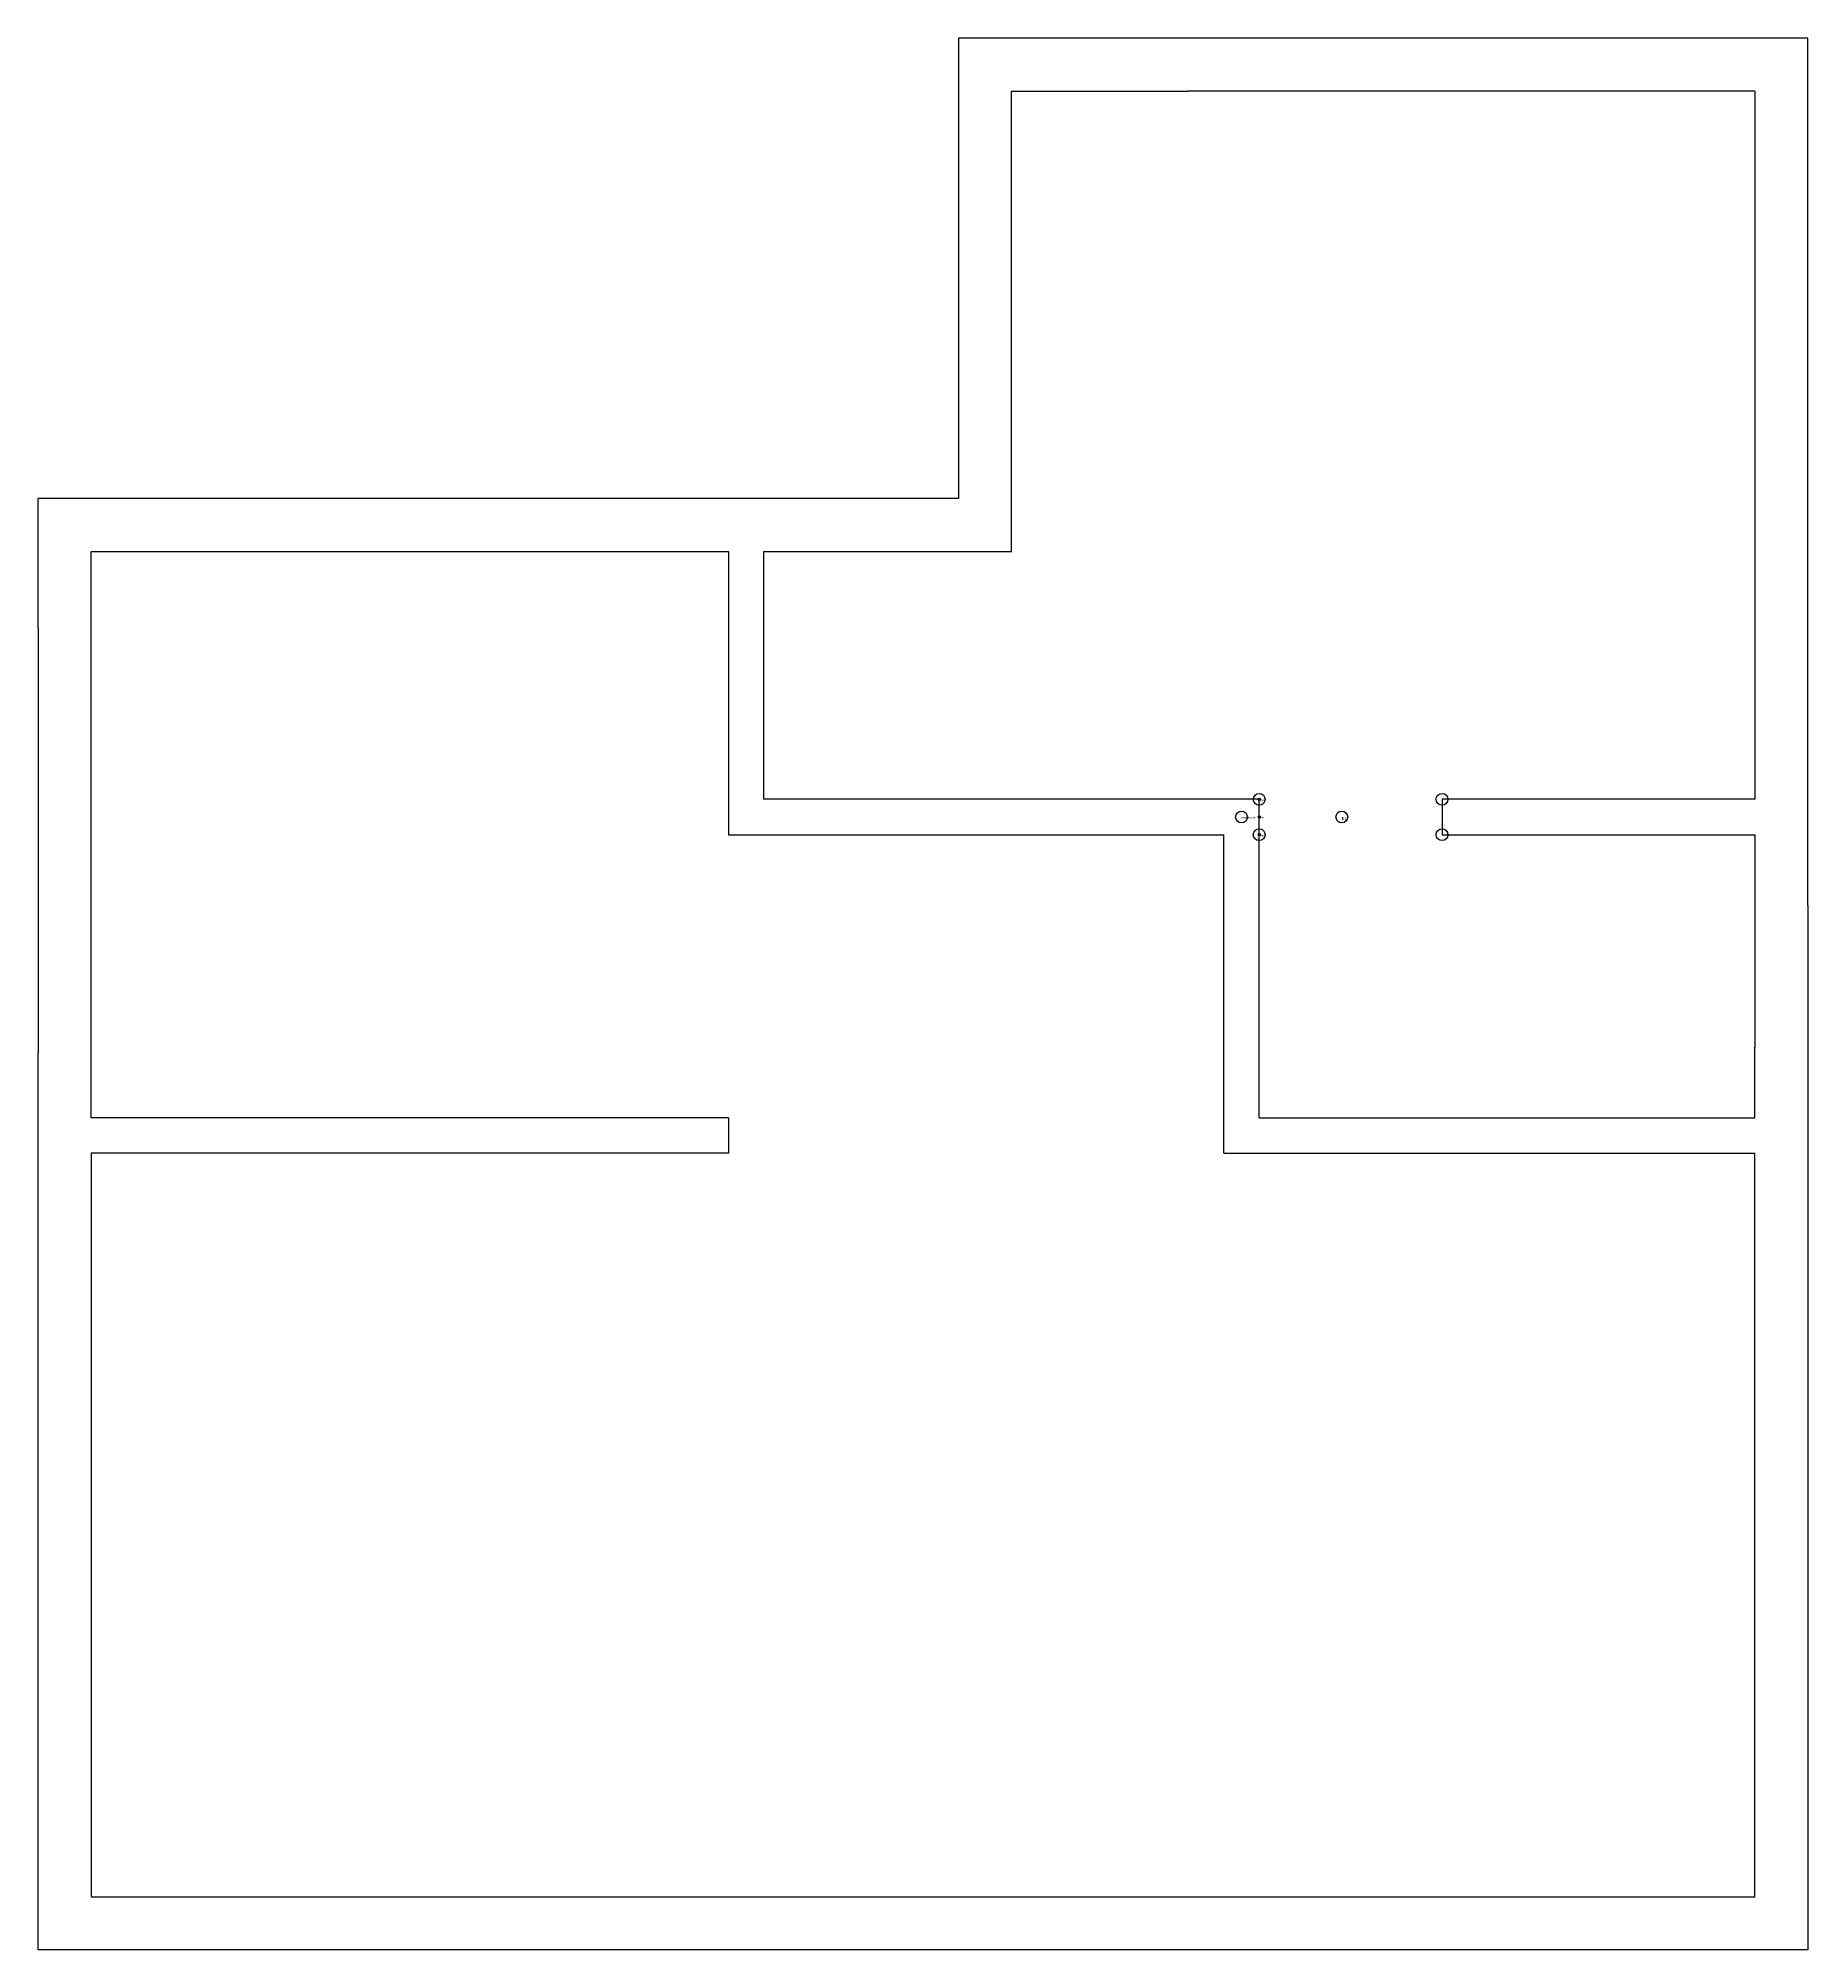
# Model space of a CAD drawing. Header units: metres. Extents: x 355 to 655, y 475 to 799.
import ezdxf

# ---------------------------------------------------------------- set-up
doc = ezdxf.new("R2010")
doc.units = ezdxf.units.M

msp = doc.modelspace()

# ---------------------------------------------------------------- linework, layer by layer
for p, q in [((550, 799), (511, 799)), ((511, 799), (511, 721)), ((634, 799), (550, 799)), ((655, 799), (634, 799)), ((655, 652), (655, 799)), ((520, 712), (520, 790)), ((520, 790), (550, 790)), ((634, 790), (550, 790)), ((646, 790), (634, 790)), ((646, 790), (646, 670)), ((355, 699), (355, 721)), ((511, 721), (355, 721)), ((364, 699), (364, 712)), ((364, 712), (472, 712)), ((472, 712), (472, 664)), ((478, 670), (478, 712)), ((478, 712), (520, 712)), ((355, 699), (355, 627)), ((364, 627), (364, 699)), ((520, 670), (478, 670)), ((556, 670), (520, 670)), ((562, 670), (556, 670)), ((562, 616), (562, 670)), ((646, 670), (593, 670)), ((593, 670), (593, 664)), ((472, 664), (520, 664)), ((520, 664), (556, 664)), ((556, 610), (556, 664)), ((593, 664), (646, 664)), ((646, 664), (646, 652)), ((646, 652), (646, 628)), ((655, 652), (655, 628)), ((355, 475), (355, 627)), ((364, 616), (364, 627)), ((646, 616), (646, 628)), ((655, 628), (655, 475)), ((472, 616), (364, 616)), ((472, 616), (472, 610)), ((562, 616), (646, 616)), ((472, 610), (364, 610)), ((364, 610), (364, 484)), ((556, 610), (646, 610)), ((646, 484), (646, 610)), ((364, 484), (646, 484)), ((655, 475), (355, 475))]:
    msp.add_line(p, q)
at = {"color": 3}
for centre in [(562, 670), (593, 670), (562, 664), (593, 664)]:
    msp.add_circle(centre, 1, dxfattribs=at)
at = {"layer": 'debug', "color": 4}
for centre in [(559, 667), (576, 667)]:
    msp.add_circle(centre, 1, dxfattribs=at)
at = {"layer": 'debug', "color": 5}
for centre in [(562, 670), (562, 664)]:
    msp.add_circle(centre, 0.2, dxfattribs=at)
at = {"layer": 'debug', "color": 2}
msp.add_circle((562, 667), 0.2, dxfattribs=at)

# ---------------------------------------------------------------- texts
at = {"layer": 'debug', "attachment_point": 1}
for s, insert, char_height in [('nlep2', (562, 670), 0.3), ('PERPPOINT', (559, 667), 0.3), ('CPP', (562, 667), 0.3), ('EL', (576, 667), 0.5), ('nlep1', (562, 664), 0.3)]:
    msp.add_mtext(s, dxfattribs=dict(at, insert=insert, char_height=char_height))

doc.saveas('drawing.dxf')
